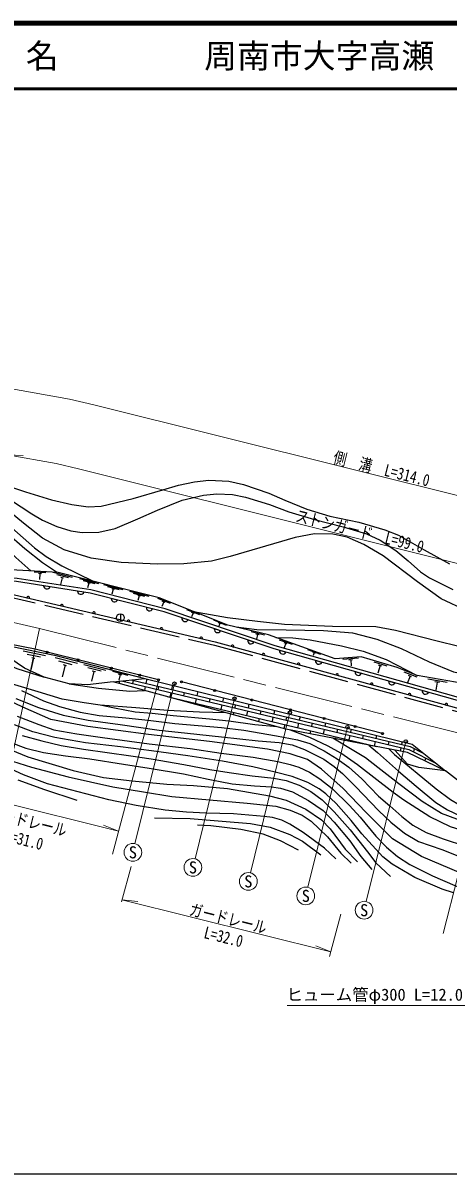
# Model space of a CAD drawing. Units: millimetres, scale not verified. Extents: x 40000 to 680000, y 20000 to 380000.
# Drawn here: x 377444 to 442133, y 205000 to 380000 of the extents above; entities that cross this region are included whole.
import ezdxf
from ezdxf.enums import TextEntityAlignment as Align

# ---------------------------------------------------------------- set-up
doc = ezdxf.new("R2010")
doc.units = ezdxf.units.MM
doc.header["$LTSCALE"] = 1000
doc.linetypes.add('CHAIN', pattern=[18.5, 12, -1.5, 3.5, -1.5])
doc.linetypes.add('DASHED', pattern=[7.5, 6, -1.5])
for name, color, linetype, lineweight in [('M-BGD', 7, 'Continuous', 25), ('M-BMK', 2, 'CHAIN', 13), ('M-STR-HTXT', 7, 'Continuous', 13), ('M-STR-STRC', 7, 'Continuous', 25), ('M-TTL', 2, 'Continuous', 140), ('M-TTL-BAND', 7, 'Continuous', 25), ('M-TTL-LINE', 7, 'Continuous', 50)]:
    doc.layers.add(name, color=color, linetype=linetype, lineweight=lineweight)
doc.layers.add('M-TTL-TXT', color=7, linetype='Continuous')
doc.styles.add('ＭＳ ゴシック', font='')
doc.styles.get('ＭＳ ゴシック').set_extended_font_data('MS Gothic')

msp = doc.modelspace()

# ---------------------------------------------------------------- linework, layer by layer
at = {"layer": 'M-BGD'}
for p, q in [((380939, 296398), (379141, 296496)), ((380240, 296255), (379820, 296278)), ((380030, 296267), (379981, 295368)), ((384983, 295704), (382074, 296440)), ((384350, 295648), (382605, 296089)), ((381547, 294285), (380568, 294437)), ((383426, 295665), (383168, 294647)), ((383629, 295613), (383222, 295716)), ((388987, 294754), (386079, 295489)), ((388369, 294755), (386624, 295197)), ((387663, 294779), (387256, 294882)), ((387459, 294830), (387276, 294103)), ((392678, 293820), (389770, 294556)), ((392060, 293822), (390315, 294263)), ((378032, 292623), (378423, 292531)), ((386717, 293483), (385738, 293635)), ((391848, 292268), (390888, 292513)), ((391354, 293846), (390947, 293949)), ((391150, 293897), (390966, 293170)), ((396630, 292821), (393721, 293556)), ((396011, 292823), (394266, 293264)), ((395305, 292846), (394898, 292949)), ((395102, 292898), (394918, 292171)), ((399909, 291739), (397957, 292513)), ((383163, 291420), (383554, 291328)), ((397180, 290908), (396220, 291153)), ((398878, 291986), (398601, 291289)), ((399105, 291896), (398650, 292077)), ((404344, 290012), (402392, 290786)), ((388032, 290278), (388423, 290186)), ((392261, 290185), (392261, 288985)), ((393316, 289038), (393708, 288947)), ((402566, 289235), (401628, 289552)), ((403552, 290197), (403096, 290378)), ((403324, 290287), (403103, 289730)), ((408438, 288420), (406486, 289194)), ((407657, 288633), (407201, 288814)), ((398309, 287868), (398700, 287776)), ((407505, 287570), (406566, 287887)), ((407429, 288723), (407263, 288305)), ((414203, 286945), (412161, 287436)), ((413385, 286987), (412908, 287102)), ((413147, 287045), (412971, 286316)), ((404358, 286449), (404749, 286357)), ((412591, 285856), (411652, 286172)), ((418476, 285481), (416499, 286189)), ((417437, 285694), (417184, 284988)), ((417668, 285612), (417206, 285777)), ((380877, 283782), (377447, 284478)), ((380119, 283568), (378061, 283986)), ((409149, 285231), (409537, 285125)), ((413830, 283954), (414218, 283848)), ((417443, 284320), (416489, 284588)), ((422785, 284002), (420808, 284710)), ((421997, 284189), (421536, 284354)), ((421766, 284272), (421615, 283848)), ((379019, 283424), (378661, 281660)), ((379259, 283375), (378779, 283473)), ((385720, 282607), (382331, 283478)), ((384953, 282432), (382919, 282955)), ((383846, 282345), (383398, 280601)), ((384084, 282284), (383609, 282406)), ((390078, 281549), (386688, 282420)), ((389325, 281433), (387291, 281955)), ((419168, 282497), (419555, 282391)), ((422923, 282779), (421969, 283048)), ((428513, 283430), (426121, 283236)), ((427611, 283176), (427052, 283131)), ((427331, 283154), (427404, 282257)), ((432883, 282222), (430870, 282820)), ((431808, 282291), (431466, 281141)), ((432043, 282221), (431573, 282361)), ((388233, 281403), (387860, 279951)), ((388471, 281343), (387996, 281464)), ((393439, 280809), (391115, 281407)), ((392504, 280864), (391961, 281003)), ((392232, 280934), (392008, 280062)), ((394199, 280052), (394092, 279564)), ((396292, 280266), (396145, 279588)), ((425050, 280891), (425437, 280785)), ((428931, 281090), (427977, 281358)), ((437426, 280534), (435480, 281322)), ((436363, 280706), (435912, 279593)), ((436590, 280614), (436136, 280798)), ((442008, 279746), (439052, 280260)), ((392126, 279932), (392050, 279587)), ((396038, 279099), (395914, 278530)), ((398090, 279124), (397984, 278635)), ((400179, 279313), (400036, 278660)), ((432150, 271953), (401590, 279826)), ((404065, 278359), (403928, 277731)), ((430314, 279454), (430701, 279348)), ((434048, 279651), (433094, 279919)), ((439142, 278219), (438188, 278487)), ((440834, 279707), (440144, 279827)), ((440489, 279767), (440283, 278584)), ((399372, 277585), (431252, 269980)), ((399930, 278171), (399780, 277487)), ((401726, 277023), (401709, 276945)), ((401982, 278196), (401875, 277707)), ((403821, 277243), (403672, 276559)), ((405874, 277267), (405767, 276779)), ((407951, 277406), (407819, 276803)), ((436080, 277880), (436467, 277774)), ((405618, 276095), (405573, 275888)), ((407713, 276314), (407563, 275630)), ((409509, 275166), (409436, 274831)), ((409765, 276339), (409658, 275850)), ((411604, 275386), (411455, 274702)), ((411837, 276453), (411711, 275875)), ((413657, 275411), (413550, 274922)), ((415723, 275500), (415602, 274946)), ((441678, 276352), (442066, 276246)), ((413401, 274238), (413300, 273775)), ((415496, 274458), (415347, 273774)), ((417292, 273310), (417163, 272718)), ((417548, 274482), (417442, 273994)), ((419387, 273530), (419238, 272846)), ((419609, 274547), (419494, 274018)), ((421440, 273554), (421333, 273065)), ((423496, 273594), (423386, 273090)), ((421184, 272381), (421087, 271938)), ((423279, 272601), (423130, 271917)), ((425076, 271453), (425016, 271181)), ((425331, 272626), (425225, 272137)), ((427171, 271673), (427021, 270989)), ((427382, 272641), (427277, 272162)), ((429223, 271697), (429116, 271209)), ((431268, 271688), (431169, 271233)), ((428967, 270525), (428945, 270424)), ((431062, 270745), (430913, 270061)), ((433114, 270769), (433008, 270280)), ((434954, 269816), (434839, 269289)), ((435154, 270735), (435060, 270305)), ((436972, 269686), (436862, 269182)), ((438706, 268250), (438609, 267806))]:
    msp.add_line(p, q, dxfattribs=at)
for points in [[(374032, 310009), (377845, 308740), (381788, 307505), (384868, 306791), (387388, 306427), (389363, 306539), (394218, 307729), (398717, 309020), (401110, 309738), (403545, 310250), (405731, 310486), (408769, 310343), (410990, 309816), (414858, 308509), (417308, 307449), (420661, 306107), (424158, 305040), (428548, 304088), (432528, 302917), (434578, 302117), (438523, 299893), (442369, 297789)], [(323063, 308043), (324768, 307287), (327059, 306425), (330413, 305583), (332613, 305348), (336193, 305249), (339543, 305283), (342712, 305739), (346765, 306470), (351440, 307569), (355659, 308604), (358207, 309025), (360496, 309344), (363347, 309390), (365728, 309153), (368285, 308326), (370255, 307557), (372249, 306234), (373427, 305266), (375728, 303243), (379209, 300196), (380985, 298900), (383365, 297463), (388111, 295130)], [(382524, 296491), (380430, 297926), (377722, 300065), (374959, 302491), (372752, 304368), (371446, 305408), (369855, 306446), (368442, 307091), (366368, 307879), (363942, 308190), (360446, 308110), (358036, 307811), (353681, 307004), (348853, 305592), (345286, 304876), (341214, 304230), (337657, 303973)], [(375535, 307522), (378805, 305378), (380426, 304408), (382592, 303432), (384750, 302766), (386465, 302540), (388983, 302603), (391484, 303160), (394937, 304607), (397907, 305934), (401650, 307435), (404901, 308195), (406936, 308415), (409310, 308314), (411309, 307887), (414971, 306770), (417881, 305660), (421806, 304510), (426168, 303408), (429738, 302309), (431818, 301386), (434197, 299786), (436049, 298240), (437927, 296559), (439327, 295653), (442873, 293890)], [(345605, 303546), (348168, 304115), (351838, 305170), (355103, 305995), (357864, 306594), (360237, 306831), (364091, 306716), (366733, 306051), (368884, 305191), (370792, 304086), (372388, 302762), (374064, 300975), (376377, 298752), (378639, 296703)], [(444981, 290603), (441074, 292456), (437477, 295016), (432284, 298967), (429312, 300711), (426797, 301803), (424608, 302293), (421801, 302330), (418862, 301777), (408957, 298869), (406135, 298201), (401920, 297776), (397892, 297711), (392376, 297963), (387839, 298629), (383718, 299908), (380400, 301663), (377506, 303948), (375487, 305640)], [(458889, 278874), (463954, 272913), (459627, 274145), (452583, 276546), (447951, 278954), (437449, 280783), (434378, 282028), (428936, 283645), (424954, 283322), (414815, 286952), (408629, 288441), (398195, 292580), (382784, 296477), (367533, 297310), (364265, 296887)], [(467106, 271386), (454882, 274312), (415803, 285301), (399068, 290942), (387775, 293824), (376542, 295550), (366323, 296346), (366172, 295506)], [(466973, 270904), (454756, 273828), (415655, 284823), (398926, 290462), (387672, 293334), (376461, 295075), (366234, 295850)], [(366360, 295360), (406702, 285899), (459180, 271575), (469897, 269169)], [(403412, 290510), (408592, 289602), (413123, 289041), (417235, 288591), (424570, 288286), (431131, 288233), (434158, 287698), (440505, 286069), (443776, 285237), (447879, 284569), (452516, 284092)], [(457169, 280282), (451817, 280398), (448104, 280444), (445643, 280694), (443039, 281315), (439318, 282801), (435070, 284832), (431361, 286250), (427651, 287213), (423196, 287576), (417504, 287686), (413039, 287745), (409898, 288135)], [(369051, 286549), (382243, 283872), (395993, 280339)], [(398068, 280132), (379303, 284805), (369095, 286780)], [(415921, 286556), (418531, 286496), (421129, 286201), (425937, 285289), (429238, 284512), (432699, 283218), (437449, 280783)], [(444109, 250714), (438113, 253260), (433707, 255946), (429637, 259998), (426163, 263610), (422857, 266531), (420762, 268005), (418094, 268868), (414677, 269605), (405841, 270771), (396564, 271825), (387299, 273035), (381683, 274121), (377402, 275966), (372814, 278135), (369046, 281227), (366587, 283783)], [(373399, 283526), (374158, 282850), (376515, 281854), (380683, 280536)], [(391161, 279831), (387247, 279369), (384475, 279509), (380683, 280536), (377685, 281899), (375431, 283449)], [(393914, 280120), (436363, 269994), (438468, 268931)], [(408388, 275118), (404289, 275224), (399482, 275451), (394639, 275880), (389167, 276273), (386741, 276618), (383409, 277216), (379776, 278290), (376217, 279388), (374253, 279983)], [(377234, 278523), (380572, 276949), (382983, 276083), (386128, 275236), (389049, 274714), (393097, 274333), (396510, 274026), (400545, 273490), (407646, 272865), (411078, 272457), (416011, 271612), (419238, 271020), (421093, 270433), (423265, 269340), (425243, 268102), (427016, 266848), (429010, 265066), (431562, 262439), (433274, 260955), (435087, 259374), (436795, 258051), (438787, 256918), (441390, 255951), (444780, 254848)], [(384475, 279509), (388921, 278887), (393716, 278427), (395914, 278530)], [(392418, 279963), (436190, 269521), (440360, 267414)], [(376339, 277305), (379812, 275914), (383582, 274778), (387363, 273992), (392244, 273364), (398176, 272489), (402459, 272007), (407644, 271462), (413242, 270867), (416430, 270614), (418438, 270263), (420316, 269537), (423215, 268064), (424797, 266978), (426067, 265879), (428041, 263918), (431580, 260224), (433408, 258476), (435500, 256841), (437630, 255571), (441186, 254311), (448962, 251268)], [(416149, 272995), (412709, 273315), (408786, 273836), (405836, 274171), (400309, 274671), (397080, 275001), (394541, 275207), (391382, 275811), (389167, 276273)], [(442976, 247732), (441269, 248320), (437092, 250099), (433648, 252106), (432202, 253227), (429012, 256703), (427394, 258746), (425116, 261309), (423561, 262814), (422506, 263571), (420815, 264507), (418424, 265434), (415832, 266078), (412417, 266927), (407794, 267770), (402532, 268556), (397021, 269338), (392271, 269940), (386956, 270560), (382275, 271369), (378956, 272236), (376154, 273300)], [(376548, 274606), (379853, 273322), (382140, 272513), (385656, 271921), (389563, 271375), (396638, 270403), (402874, 269670), (407588, 268977), (412501, 268362), (416236, 267717), (418098, 267242), (419428, 266834), (421060, 266107), (422643, 265095), (424507, 263596), (427129, 261013), (428758, 259251), (431123, 256364), (432785, 254690), (434421, 253291), (436337, 252043), (439759, 250312), (445053, 248040)], [(377337, 271690), (380311, 270850), (383240, 270168), (386641, 269574), (393842, 268590), (396974, 268117), (401943, 267269), (405893, 266507), (408840, 266029), (412312, 265530), (415614, 265195), (417483, 264834), (419471, 264119), (421248, 263176), (422997, 261873), (424806, 260044), (427256, 257344), (429858, 253976), (431147, 252328), (433382, 250227)], [(467141, 256103), (460563, 256204), (453608, 256314), (447390, 256610), (445299, 256898), (442498, 257784), (439370, 259308), (435393, 261822), (433778, 262997), (428373, 267225), (425830, 268962), (423876, 270056), (421109, 271347), (418166, 272501)], [(461532, 258834), (459565, 258709), (454716, 258300), (452264, 258016), (448869, 258016), (446592, 258273), (443483, 258939), (441144, 259821), (438186, 261649), (434632, 264306), (431477, 266818), (429587, 268267), (427550, 269505), (424625, 271257)], [(373226, 270428), (378175, 268428), (385068, 266357), (389705, 265301), (394036, 264769), (399313, 264245), (403407, 264080), (408559, 263612), (414943, 262472), (417517, 261829), (420486, 260452), (422898, 258871), (424208, 257482), (426503, 254370), (428359, 252443)], [(375578, 270598), (377890, 269731), (380564, 269068), (383899, 268603), (387632, 268118), (392743, 267318), (396647, 266717), (401862, 265858), (405623, 265005), (409286, 264314), (412691, 264006), (415290, 263879), (416648, 263678), (418488, 263080), (420889, 261777), (423135, 260257), (424790, 258496), (427172, 255671), (428883, 253256), (430545, 251291)], [(430079, 270206), (431389, 269075), (434581, 266256), (437278, 263950), (440305, 261492), (442074, 260364), (443981, 259450), (445458, 259227), (447918, 258990), (452038, 259103), (456662, 259852), (458069, 260168)], [(433166, 269611), (434004, 268773), (437421, 265930), (440326, 263568), (442533, 261943), (443895, 261151), (445626, 260583), (447450, 260332), (450504, 260464), (453461, 260964), (455400, 261197)], [(375838, 267767), (378718, 266864), (384339, 265394), (391107, 263857), (395777, 263121), (400105, 262403), (405845, 261911), (411543, 261361), (415929, 260902), (418125, 260298), (419954, 259546), (421322, 258641), (423783, 256280), (425815, 253797), (427373, 252264)], [(441731, 266316), (437685, 266809), (435977, 267286), (434027, 269445)], [(425085, 252922), (423329, 254523), (420079, 256937), (418076, 258189), (416844, 258779), (415439, 259198), (414174, 259356), (409505, 259772), (405343, 259875), (402328, 259995), (399105, 260332), (394682, 261021), (390527, 261892), (381154, 264341), (377504, 265693), (373244, 267625)], [(465284, 257389), (453242, 262028), (447546, 263035), (444480, 264190), (441731, 266316)], [(376673, 264933), (380703, 263443), (385630, 261822)], [(397447, 259169), (402914, 259048), (407734, 258631), (412078, 258278), (415040, 257732), (418077, 256593), (419998, 255582), (422778, 253526)], [(419386, 254219), (416616, 255668), (413988, 256657), (410582, 257364), (406044, 257930), (404021, 258022)]]:
    msp.add_lwpolyline(points, dxfattribs=at)
at = {"layer": 'M-BGD', "linetype": 'DASHED'}
msp.add_lwpolyline([(366140, 294898), (406579, 285415), (459060, 271089), (469784, 268682)], dxfattribs=at)
at = {"layer": 'M-BGD'}
msp.add_lwpolyline([(391161, 279831), (395993, 280339), (436685, 270360), (441731, 266316), (435956, 269073), (417450, 272639)], close=True, dxfattribs=at)
for centre, radius in [((392261, 289585), 600), ((381103, 284357), 150), ((385858, 283173), 150), ((390893, 281919), 150), ((395213, 280843), 150), ((398068, 280132), 150), ((401590, 279826), 150), ((406616, 278531), 150), ((412293, 277068), 150), ((418167, 275555), 150), ((423269, 274241), 150), ((427982, 273027), 150), ((432150, 271953), 150)]:
    msp.add_circle(centre, radius, dxfattribs=at)
for centre, radius, start, end in [((381072, 294458), 505, 182.3451, 340.00329), ((378235, 292608), 203, 337.83977, 175.76316), ((386243, 293655), 505, 182.3451, 340.00329), ((391393, 292486), 505, 176.8544, 334.51259), ((383365, 291405), 203, 337.83977, 175.76316), ((396724, 291125), 505, 176.8544, 334.51259), ((388235, 290263), 203, 337.83977, 175.76316), ((393519, 289023), 203, 337.83977, 175.76316), ((402128, 289486), 505, 172.54244, 330.20063), ((398512, 287853), 203, 337.83977, 175.76316), ((407067, 287821), 505, 172.54244, 330.20063), ((404561, 286434), 203, 337.83977, 175.76316), ((409351, 285209), 203, 335.77076, 173.69415), ((412153, 286107), 505, 172.54244, 330.20063), ((414032, 283931), 203, 335.77076, 173.69415), ((416993, 284549), 505, 175.4651, 333.12329), ((419370, 282474), 203, 335.77076, 173.69415), ((422473, 283008), 505, 175.4651, 333.12329), ((425252, 280869), 203, 335.77076, 173.69415), ((428481, 281318), 505, 175.4651, 333.12329), ((430516, 279432), 203, 335.77076, 173.69415), ((433597, 279879), 505, 175.4651, 333.12329), ((438692, 278447), 505, 175.4651, 333.12329), ((436282, 277858), 203, 335.77076, 173.69415), ((441880, 276330), 203, 335.77076, 173.69415)]:
    msp.add_arc(centre, radius, start, end, dxfattribs=at)
at = {"layer": 'M-BMK'}
msp.add_lwpolyline([(252398, 316708), (256708, 314983), (259295, 313686), (262744, 311673), (271014, 305824), (276372, 302513), (280337, 300583), (283534, 299421), (287858, 298465), (292223, 297948), (352246, 292204), (359119, 291468), (368209, 290143), (375995, 288830), (379974, 287926), (457244, 268671)], dxfattribs=at)
at = {"layer": 'M-STR-HTXT'}
for p, q in [((375017, 314352), (377470, 314262)), ((379974, 287926), (374518, 262561)), ((391055, 253615), (398092, 279946)), ((400499, 279574), (394492, 255215)), ((409637, 277286), (403630, 252927)), ((418071, 275157), (412063, 250798)), ((426814, 272950), (420806, 248591)), ((435696, 270776), (429689, 246417)), ((447397, 265177), (441408, 241545)), ((391988, 257107), (389712, 258026)), ((393893, 251731), (392432, 246404)), ((392505, 246672), (424287, 238753)), ((392505, 246672), (394947, 246416)), ((424099, 238057), (425835, 244486)), ((424287, 238753), (422010, 239672))]:
    msp.add_line(p, q, dxfattribs=at)
for points in [[(274681, 344100), (279410, 339536), (285318, 335717), (289349, 333798), (293953, 332287), (296170, 331739), (299446, 331340), (355775, 327026), (363455, 326204), (373730, 324738), (384514, 322819), (388237, 321938), (465731, 302627), (492696, 296200), (497817, 295594), (503885, 295661), (507641, 296201), (510136, 296778), (512137, 297327), (513756, 297881), (515732, 298720), (517654, 299602), (519070, 300438), (520347, 301191)], [(375017, 314352), (382485, 313023), (385876, 312220), (463306, 292925), (471527, 290864)], [(364711, 263369), (371932, 262084), (373600, 261689), (391988, 257107)], [(474026, 256918), (453778, 230608), (417665, 230608)]]:
    msp.add_lwpolyline(points, dxfattribs=at)
for centre in [(394168, 253904), (403306, 251617), (411740, 249487), (420483, 247280), (429366, 245106)]:
    msp.add_circle(centre, 1350, dxfattribs=at)
at = {"layer": 'M-STR-STRC'}
for centre in [(400499, 279574), (409637, 277286), (418071, 275157), (426814, 272950), (435696, 270776)]:
    msp.add_circle(centre, 250, dxfattribs=at)
at = {"layer": 'M-TTL'}
msp.add_line((680000, 380000), (40000, 380000), dxfattribs=at)
at = {"layer": 'M-TTL-BAND'}
msp.add_line((40000, 205000), (579000, 205000), dxfattribs=at)
at = {"layer": 'M-TTL-LINE'}
msp.add_line((40000, 370000), (680000, 370000), dxfattribs=at)

# ---------------------------------------------------------------- texts
at = {"layer": 'M-STR-HTXT', "style": 'ＭＳ ゴシック', "width": 0.8}
for s, p in [('側\u3000溝\u3000L=314.0', (431670, 310792)), ('ストンガード\u3000L=99.0', (428362, 301311)), ('ガードレール', (377886, 257215)), ('L=31.0', (377209, 254424)), ('ガードレール', (408320, 242409)), ('L=32.0', (407622, 239634))]:
    msp.add_text(s, height=1833, rotation=346.007, dxfattribs=at).set_placement(p, align=Align.BOTTOM_CENTER)
at = {"layer": 'M-STR-HTXT', "style": 'ＭＳ ゴシック'}
for p in [(394168, 253904), (403306, 251617), (411740, 249487), (420483, 247280), (429366, 245106)]:
    msp.add_text('S', height=1833, dxfattribs=at).set_placement(p, align=Align.MIDDLE_CENTER)
msp.add_text('ヒューム管φ300 L=12.0', height=1833, dxfattribs=at).set_placement((444416, 230801), align=Align.BOTTOM_RIGHT)
at = {"layer": 'M-TTL-TXT', "style": 'ＭＳ ゴシック'}
for s, p in [('地 名', (370380, 375000)), ('周南市大字高瀬', (405024, 375000))]:
    msp.add_text(s, height=3666, dxfattribs=at).set_placement(p, align=Align.MIDDLE_LEFT)

doc.saveas('drawing.dxf')
